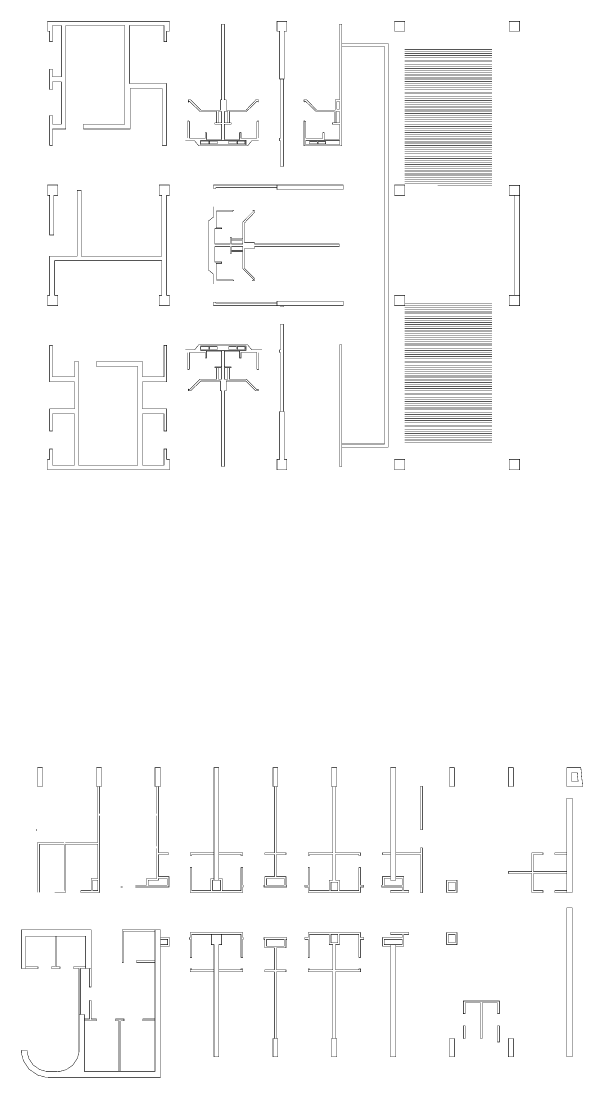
# Model space of a CAD drawing. Extents: x 60 to 167, y 141 to 241.
# Drawn here: x 114.1 to 166.9, y 141.5 to 240.8 of the extents above; entities that cross this region are included whole.
import ezdxf

# ---------------------------------------------------------------- set-up
doc = ezdxf.new("R2010")
doc.units = 0
doc.header["$MEASUREMENT"] = 0
doc.layers.add('C00-00-00-BLACK', color=7, linetype='Continuous')

msp = doc.modelspace()

# ---------------------------------------------------------------- linework, layer by layer
at = {"layer": 'C00-00-00-BLACK', "const_width": 0.0423}
for points in [[(127.79, 229.108), (127.79, 234.907), (124.277, 234.907), (124.277, 240.368), (127.536, 240.368), (127.536, 238.844), (127.79, 238.844), (127.79, 239.819), (128.045, 239.819), (128.045, 240.75), (116.572, 240.75), (116.572, 239.819), (116.783, 239.819), (116.783, 238.844), (117.038, 238.844), (117.038, 240.368), (117.884, 240.368), (117.884, 235.543), (117.038, 235.543), (117.038, 236.262), (116.783, 236.262), (116.783, 234.357), (117.038, 234.357), (117.038, 235.077), (117.884, 235.077), (117.884, 231.097), (117.038, 231.097), (117.038, 231.902), (116.783, 231.902), (116.783, 229.108), (117.038, 229.108), (117.038, 230.633), (118.307, 230.633), (118.307, 240.368), (123.853, 240.368), (123.853, 231.097), (119.958, 231.097), (119.958, 230.633), (124.361, 230.633), (124.361, 234.442), (127.367, 234.442), (127.367, 229.108), (127.79, 229.108)], [(139.094, 240.75), (139.094, 239.819), (138.839, 239.819), (138.839, 235.33), (138.416, 235.33), (138.416, 239.819), (138.162, 239.819), (138.162, 240.75), (139.094, 240.75)], [(144.259, 240.495), (144.259, 229.066), (140.702, 229.066), (140.702, 231.395), (140.786, 231.395), (140.871, 231.309), (140.871, 229.785), (142.48, 229.785), (142.48, 230.294), (142.606, 230.294), (142.606, 229.658), (144.046, 229.658), (144.046, 231.097), (143.368, 231.097), (143.368, 231.225), (144.046, 231.225), (144.046, 232.283), (143.707, 232.283), (143.707, 231.225), (143.538, 231.225), (143.538, 232.283), (141.844, 232.283), (140.829, 233.256), (140.745, 233.172), (140.702, 233.214), (140.702, 233.383), (140.956, 233.383), (141.887, 232.41), (143.623, 232.41), (143.623, 233.383), (144.046, 233.383), (144.046, 240.495), (144.259, 240.495)], [(150.184, 239.819), (150.184, 240.75), (149.211, 240.75), (149.211, 239.819), (150.184, 239.819)], [(160.006, 239.819), (160.006, 240.75), (160.98, 240.75), (160.98, 239.819), (160.006, 239.819)], [(144.259, 238.379), (144.259, 238.675), (148.619, 238.675), (148.619, 200.744), (144.259, 200.744), (144.259, 201.041), (148.28, 201.041), (148.28, 238.379), (144.259, 238.379)], [(138.755, 235.33), (138.755, 227.119), (138.501, 227.119), (138.501, 229.532), (138.416, 229.532), (138.416, 229.785), (138.501, 229.785), (138.501, 235.33), (138.755, 235.33)], [(143.793, 233.214), (143.793, 232.494), (144.046, 232.494), (144.046, 233.214), (143.793, 233.214)], [(135.241, 229.574), (135.241, 229.15), (130.965, 229.15), (130.965, 229.574), (135.241, 229.574)], [(131.007, 229.235), (131.007, 229.489), (131.77, 229.489), (131.77, 229.235), (131.007, 229.235)], [(132.532, 229.235), (132.532, 229.489), (131.812, 229.489), (131.812, 229.235), (132.532, 229.235)], [(133.633, 229.235), (133.633, 229.489), (134.352, 229.489), (134.352, 229.235), (133.633, 229.235)], [(135.157, 229.489), (135.157, 229.235), (134.436, 229.235), (134.436, 229.489), (135.157, 229.489)], [(144.046, 229.574), (144.046, 229.15), (140.871, 229.15), (140.871, 229.574), (144.046, 229.574)], [(141.93, 229.446), (141.93, 229.235), (141.21, 229.235), (141.21, 229.446), (141.93, 229.446)], [(142.735, 229.446), (142.735, 229.235), (142.014, 229.235), (142.014, 229.446), (142.735, 229.446)], [(128.045, 225.382), (128.045, 224.409), (127.79, 224.409), (127.79, 215.011), (128.045, 215.011), (128.045, 214.037), (127.07, 214.037), (127.07, 215.011), (127.325, 215.011), (127.325, 218.27), (117.249, 218.27), (117.249, 215.011), (117.545, 215.011), (117.545, 214.037), (116.572, 214.037), (116.572, 215.011), (116.783, 215.011), (116.783, 218.695), (119.366, 218.695), (119.366, 224.875), (119.747, 224.875), (119.747, 218.695), (127.325, 218.695), (127.325, 224.409), (127.07, 224.409), (127.07, 225.382), (128.045, 225.382)], [(117.545, 224.409), (117.545, 225.382), (116.572, 225.382), (116.572, 224.409), (116.783, 224.409), (116.783, 220.683), (117.165, 220.683), (117.165, 224.409), (117.545, 224.409)], [(138.162, 225.382), (132.193, 225.382), (132.193, 225.045), (132.405, 225.045), (132.405, 225.129), (138.162, 225.129), (138.162, 225.382)], [(144.385, 225.382), (144.385, 224.959), (138.162, 224.959), (138.162, 225.382), (144.385, 225.382)], [(149.211, 224.409), (149.211, 225.382), (150.184, 225.382), (150.184, 224.409), (149.211, 224.409)], [(160.006, 225.341), (160.006, 224.409), (160.98, 224.409), (160.98, 225.341), (160.006, 225.341)], [(160.98, 224.409), (160.98, 215.011), (160.471, 215.011), (160.471, 224.409), (160.98, 224.409)], [(135.876, 223.012), (135.876, 223.012)], [(144.385, 214.461), (144.385, 214.037), (138.162, 214.037), (138.162, 214.461), (144.385, 214.461)], [(149.211, 215.011), (149.211, 214.037), (150.184, 214.037), (150.184, 215.011), (149.211, 215.011)], [(160.006, 215.011), (160.006, 214.037), (160.98, 214.037), (160.98, 215.011), (160.006, 215.011)], [(138.162, 214.037), (132.193, 214.037), (132.193, 214.376), (132.405, 214.376), (132.405, 214.292), (138.162, 214.292), (138.162, 214.037)], [(138.501, 214.037), (138.501, 213.953), (138.755, 213.953), (138.755, 214.037), (138.501, 214.037)], [(138.755, 212.302), (138.755, 204.089), (138.501, 204.089), (138.501, 209.634), (138.416, 209.634), (138.416, 209.889), (138.501, 209.889), (138.501, 212.302), (138.755, 212.302)], [(116.783, 200.575), (117.038, 200.575), (117.038, 199.051), (119.112, 199.051), (119.112, 203.878), (117.038, 203.878), (117.038, 202.268), (116.783, 202.268), (116.783, 204.342), (119.112, 204.342), (119.112, 206.883), (116.783, 206.883), (116.783, 210.312), (117.038, 210.312), (117.038, 207.349), (119.112, 207.349), (119.112, 208.788), (119.493, 208.788), (119.493, 199.051), (125.081, 199.051), (125.081, 208.322), (121.186, 208.322), (121.186, 208.788), (125.505, 208.788), (125.505, 207.349), (127.536, 207.349), (127.536, 210.312), (127.79, 210.312), (127.79, 206.883), (125.505, 206.883), (125.505, 204.342), (127.79, 204.342), (127.79, 202.268), (127.536, 202.268), (127.536, 203.878), (125.505, 203.878), (125.505, 199.051), (127.536, 199.051), (127.536, 200.575), (127.79, 200.575), (127.79, 199.602), (128.045, 199.602), (128.045, 198.628), (116.572, 198.628), (116.572, 199.602), (116.783, 199.602), (116.783, 200.575)], [(130.965, 209.846), (130.965, 210.269), (135.241, 210.269), (135.241, 209.846), (130.965, 209.846)], [(131.007, 210.185), (131.007, 209.93), (131.77, 209.93), (131.77, 210.185), (131.007, 210.185)], [(131.812, 209.93), (131.812, 210.185), (132.532, 210.185), (132.532, 209.93), (131.812, 209.93)], [(133.633, 209.93), (133.633, 210.185), (134.352, 210.185), (134.352, 209.93), (133.633, 209.93)], [(134.436, 209.93), (134.436, 210.185), (135.157, 210.185), (135.157, 209.93), (134.436, 209.93)], [(144.259, 198.924), (144.259, 210.355), (144.046, 210.355), (144.046, 198.924), (144.259, 198.924)], [(138.839, 204.089), (138.839, 199.602), (139.094, 199.602), (139.094, 198.628), (138.162, 198.628), (138.162, 199.602), (138.416, 199.602), (138.416, 204.089), (138.839, 204.089)], [(149.211, 199.602), (149.211, 198.628), (150.184, 198.628), (150.184, 199.602), (149.211, 199.602)], [(160.006, 199.602), (160.006, 198.628), (160.98, 198.628), (160.98, 199.602), (160.006, 199.602)], [(116.107, 170.645), (116.107, 168.868), (115.641, 168.868), (115.641, 170.645), (116.107, 170.645)], [(121.652, 170.645), (121.652, 168.868), (121.186, 168.868), (121.186, 170.645), (121.652, 170.645)], [(127.197, 170.645), (127.197, 168.868), (126.69, 168.868), (126.69, 170.645), (127.197, 170.645)], [(132.235, 170.645), (132.235, 160.062), (132.701, 160.062), (132.701, 170.645), (132.235, 170.645)], [(138.246, 168.868), (138.246, 170.645), (137.781, 170.645), (137.781, 168.868), (138.246, 168.868)], [(143.793, 168.868), (143.793, 170.645), (143.284, 170.645), (143.284, 168.868), (143.793, 168.868)], [(148.83, 170.645), (148.83, 160.062), (149.338, 160.062), (149.338, 170.645), (148.83, 170.645)], [(154.842, 170.645), (154.842, 168.868), (154.376, 168.868), (154.376, 170.645), (154.842, 170.645)], [(160.387, 170.645), (160.387, 168.868), (159.921, 168.868), (159.921, 170.645), (160.387, 170.645)], [(166.737, 170.645), (166.907, 168.868), (165.425, 168.868), (165.425, 170.645), (166.737, 170.645)], [(166.398, 170.179), (166.484, 169.333), (165.89, 169.333), (165.89, 170.179), (166.398, 170.179)], [(138.12, 168.868), (138.12, 162.644), (139.008, 162.644), (139.008, 162.475), (138.12, 162.475), (138.12, 160.401), (139.008, 160.401), (139.008, 159.596), (139.094, 159.596), (139.094, 159.428), (136.934, 159.428), (136.934, 159.596), (137.018, 159.596), (137.018, 160.401), (137.909, 160.401), (137.909, 162.475), (137.018, 162.475), (137.018, 162.644), (137.909, 162.644), (137.909, 168.868), (138.12, 168.868)], [(143.665, 168.868), (143.665, 162.644), (146.036, 162.644), (146.036, 162.391), (145.867, 162.391), (145.867, 162.475), (143.665, 162.475), (143.665, 160.062), (144.046, 160.062), (144.046, 159.089), (145.867, 159.089), (145.867, 161.247), (146.036, 161.247), (146.036, 159.596), (146.333, 159.596), (146.333, 159.428), (146.036, 159.428), (146.036, 158.919), (141.084, 158.919), (141.084, 159.428), (140.786, 159.428), (140.786, 159.596), (141.084, 159.596), (141.084, 161.247), (141.21, 161.247), (141.21, 159.089), (143.072, 159.089), (143.072, 160.062), (143.411, 160.062), (143.411, 162.475), (141.21, 162.475), (141.21, 162.391), (141.084, 162.391), (141.084, 162.644), (143.411, 162.644), (143.411, 168.868), (143.665, 168.868)], [(151.667, 168.91), (151.667, 164.804), (151.835, 164.804), (151.835, 168.91), (151.667, 168.91)], [(165.425, 158.919), (165.425, 167.767), (165.932, 167.767), (165.932, 158.919), (165.425, 158.919)], [(149.338, 162.644), (151.667, 162.644), (151.667, 163.11), (151.835, 163.11), (151.835, 158.877), (151.667, 158.877), (151.667, 162.475), (149.338, 162.475), (149.338, 162.644)], [(132.235, 162.644), (129.992, 162.644), (129.992, 162.391), (130.161, 162.391), (130.161, 162.475), (132.235, 162.475), (132.235, 162.644)], [(132.701, 162.644), (134.945, 162.644), (134.945, 162.391), (134.775, 162.391), (134.775, 162.475), (132.701, 162.475), (132.701, 162.644)], [(148.068, 162.475), (148.068, 162.644), (148.83, 162.644), (148.83, 162.475), (148.068, 162.475)], [(165.425, 160.867), (165.425, 160.697), (162.292, 160.697), (162.292, 159.089), (163.181, 159.089), (163.181, 158.919), (162.122, 158.919), (162.122, 160.697), (159.921, 160.697), (159.921, 160.867), (162.122, 160.867), (162.122, 162.644), (163.181, 162.644), (163.181, 162.475), (162.292, 162.475), (162.292, 160.867), (165.425, 160.867)], [(165.425, 162.644), (165.425, 162.475), (164.282, 162.475), (164.282, 162.644), (165.425, 162.644)], [(134.945, 161.247), (134.945, 159.596), (134.987, 159.596), (134.987, 159.428), (134.945, 159.428), (134.945, 158.919), (129.992, 158.919), (129.992, 161.247), (130.161, 161.247), (130.161, 159.089), (131.939, 159.089), (131.939, 160.231), (132.235, 160.231), (132.235, 160.062), (132.108, 160.062), (132.108, 159.089), (132.828, 159.089), (132.828, 160.062), (132.701, 160.062), (132.701, 160.231), (132.997, 160.231), (132.997, 159.089), (134.775, 159.089), (134.775, 161.247), (134.945, 161.247)], [(120.847, 160.062), (120.847, 159.089), (121.313, 159.089), (121.313, 160.062), (120.847, 160.062)], [(127.832, 160.231), (127.832, 159.596), (126.055, 159.596), (126.055, 160.062), (127.028, 160.062), (127.028, 160.231), (127.832, 160.231)], [(138.839, 160.231), (138.839, 159.596), (137.188, 159.596), (137.188, 160.231), (138.839, 160.231)], [(143.877, 159.892), (143.877, 159.089), (143.242, 159.089), (143.242, 159.892), (143.877, 159.892)], [(149.338, 160.401), (150.1, 160.401), (150.1, 159.089), (150.566, 159.089), (150.566, 158.919), (148.83, 158.919), (148.83, 159.089), (149.931, 159.089), (149.931, 159.428), (147.983, 159.428), (147.983, 159.596), (148.068, 159.596), (148.068, 160.401), (148.83, 160.401), (148.83, 160.231), (148.237, 160.231), (148.237, 159.596), (149.931, 159.596), (149.931, 160.231), (149.338, 160.231), (149.338, 160.401)], [(155.096, 160.062), (155.096, 158.919), (154.121, 158.919), (154.121, 160.062), (155.096, 160.062)], [(154.926, 159.892), (154.926, 159.089), (154.291, 159.089), (154.291, 159.892), (154.926, 159.892)], [(165.425, 159.089), (165.425, 158.919), (164.282, 158.919), (164.282, 159.089), (165.425, 159.089)], [(165.932, 143.468), (165.932, 157.479), (165.425, 157.479), (165.425, 143.468), (165.932, 143.468)], [(120.678, 151.765), (120.678, 155.406), (114.117, 155.406), (114.117, 151.765), (114.54, 151.765), (114.54, 154.813), (120.171, 154.813), (120.171, 151.765), (120.678, 151.765)], [(126.69, 155.406), (126.69, 155.279), (123.726, 155.279), (123.726, 152.357), (123.599, 152.357), (123.599, 155.406), (126.69, 155.406)], [(134.775, 152.823), (134.945, 152.823), (134.945, 154.517), (134.987, 154.517), (134.987, 154.686), (134.945, 154.686), (134.945, 155.152), (129.992, 155.152), (129.992, 154.686), (129.949, 154.686), (129.949, 154.517), (129.992, 154.517), (129.992, 152.823), (130.161, 152.823), (130.161, 154.982), (134.775, 154.982), (134.775, 152.823)], [(132.701, 143.468), (132.701, 154.008), (132.955, 154.008), (132.955, 154.982), (131.982, 154.982), (131.982, 154.008), (132.235, 154.008), (132.235, 143.468), (132.701, 143.468)], [(143.665, 145.204), (143.665, 151.468), (146.036, 151.468), (146.036, 151.722), (145.867, 151.722), (145.867, 151.638), (143.665, 151.638), (143.665, 154.008), (144.046, 154.008), (144.046, 154.982), (145.867, 154.982), (145.867, 152.823), (146.036, 152.823), (146.036, 154.517), (146.333, 154.517), (146.333, 154.686), (146.036, 154.686), (146.036, 155.152), (141.084, 155.152), (141.084, 154.686), (140.786, 154.686), (140.786, 154.517), (141.084, 154.517), (141.084, 152.823), (141.21, 152.823), (141.21, 154.982), (143.072, 154.982), (143.072, 154.008), (143.411, 154.008), (143.411, 151.638), (141.21, 151.638), (141.21, 151.722), (141.084, 151.722), (141.084, 151.468), (143.411, 151.468), (143.411, 145.204), (143.665, 145.204)], [(143.877, 154.982), (143.877, 154.178), (143.242, 154.178), (143.242, 154.982), (143.877, 154.982)], [(148.83, 155.152), (150.566, 155.152), (150.566, 154.982), (150.1, 154.982), (150.1, 153.881), (149.338, 153.881), (149.338, 154.008), (149.931, 154.008), (149.931, 154.517), (148.237, 154.517), (148.237, 154.008), (148.83, 154.008), (148.83, 153.881), (148.068, 153.881), (148.068, 154.686), (149.931, 154.686), (149.931, 154.982), (148.83, 154.982), (148.83, 155.152)], [(155.096, 155.152), (155.096, 154.008), (154.121, 154.008), (154.121, 155.152), (155.096, 155.152)], [(154.926, 154.982), (154.926, 154.178), (154.291, 154.178), (154.291, 154.982), (154.926, 154.982)], [(117.419, 154.813), (117.419, 151.934), (117.758, 151.934), (117.758, 151.765), (116.953, 151.765), (116.953, 151.934), (117.292, 151.934), (117.292, 154.813), (117.419, 154.813)], [(127.197, 154.686), (128.045, 154.686), (128.045, 153.881), (127.197, 153.881), (127.197, 154.008), (127.875, 154.008), (127.875, 154.517), (127.197, 154.517), (127.197, 154.686)], [(138.12, 145.204), (138.12, 151.468), (139.008, 151.468), (139.008, 151.638), (138.12, 151.638), (138.12, 153.712), (139.008, 153.712), (139.008, 154.517), (139.094, 154.517), (139.094, 154.686), (136.934, 154.686), (136.934, 154.517), (137.018, 154.517), (137.018, 153.712), (137.909, 153.712), (137.909, 151.638), (137.018, 151.638), (137.018, 151.468), (137.909, 151.468), (137.909, 145.204), (138.12, 145.204)], [(137.188, 154.517), (137.188, 153.881), (138.839, 153.881), (138.839, 154.517), (137.188, 154.517)], [(149.338, 154.008), (149.338, 143.468), (148.83, 143.468), (148.83, 154.008), (149.338, 154.008)], [(114.54, 151.934), (114.54, 151.765), (115.684, 151.765), (115.684, 151.934), (114.54, 151.934)], [(120.171, 151.934), (119.027, 151.934), (119.027, 151.765), (119.535, 151.765), (119.535, 147.447), (119.662, 147.447), (119.662, 151.765), (120.171, 151.765), (120.171, 151.934)], [(124.954, 152.527), (124.954, 152.357), (126.69, 152.357), (126.69, 152.527), (124.954, 152.527)], [(120.678, 150.03), (120.678, 151.765), (120.51, 151.765), (120.51, 150.03), (120.678, 150.03)], [(132.235, 151.638), (130.161, 151.638), (130.161, 151.722), (129.992, 151.722), (129.992, 151.468), (132.235, 151.468), (132.235, 151.638)], [(134.775, 151.722), (134.945, 151.722), (134.945, 151.468), (132.701, 151.468), (132.701, 151.638), (134.775, 151.638), (134.775, 151.722)], [(120.678, 148.759), (120.678, 147.024), (121.186, 147.024), (121.186, 146.855), (120.044, 146.855), (120.044, 147.024), (120.51, 147.024), (120.51, 148.759), (120.678, 148.759)], [(157.466, 145.204), (157.466, 148.547), (158.906, 148.547), (158.906, 147.531), (159.075, 147.531), (159.075, 148.717), (155.688, 148.717), (155.688, 147.531), (155.858, 147.531), (155.858, 148.547), (157.296, 148.547), (157.296, 145.204), (157.466, 145.204)], [(123.769, 147.024), (123.769, 146.855), (123.472, 146.855), (123.472, 142.113), (123.303, 142.113), (123.303, 146.855), (122.964, 146.855), (122.964, 147.024), (123.769, 147.024)], [(125.546, 147.024), (125.546, 146.855), (126.69, 146.855), (126.69, 147.024), (125.546, 147.024)], [(155.688, 146.389), (155.688, 145.204), (155.858, 145.204), (155.858, 146.389), (155.688, 146.389)], [(158.906, 146.389), (158.906, 144.865), (159.075, 144.865), (159.075, 146.389), (158.906, 146.389)], [(137.781, 143.468), (137.781, 145.204), (138.246, 145.204), (138.246, 143.468), (137.781, 143.468)], [(143.284, 143.468), (143.284, 145.204), (143.793, 145.204), (143.793, 143.468), (143.284, 143.468)], [(154.376, 143.468), (154.376, 145.204), (154.842, 145.204), (154.842, 143.468), (154.376, 143.468)], [(159.921, 143.468), (159.921, 145.204), (160.387, 145.204), (160.387, 143.468), (159.921, 143.468)]]:
    msp.add_lwpolyline(points, close=True, dxfattribs=at)
for points in [[(129.78, 229.785), (129.78, 231.395), (129.865, 231.395), (129.949, 231.309), (129.949, 229.785), (131.431, 229.785), (131.431, 230.294), (131.516, 230.294), (131.516, 229.658), (132.955, 229.658), (132.955, 231.097), (132.319, 231.097), (132.319, 231.225), (132.955, 231.225), (132.955, 232.283), (132.658, 232.283), (132.658, 231.225), (132.489, 231.225), (132.489, 232.283), (130.923, 232.283), (129.906, 233.256), (129.822, 233.172), (129.822, 233.214), (129.822, 233.383), (130.035, 233.383), (131.007, 232.41), (132.828, 232.41), (132.828, 233.383), (132.955, 233.383), (132.955, 240.495), (133.21, 240.495), (133.21, 233.383), (133.378, 233.383), (133.378, 232.41), (135.241, 232.41), (136.172, 233.383), (136.426, 233.383), (136.426, 233.214), (136.385, 233.172), (136.299, 233.256), (135.283, 232.283), (133.675, 232.283), (133.675, 231.225), (133.547, 231.225), (133.547, 232.283), (133.21, 232.283), (133.21, 231.225), (133.843, 231.225), (133.843, 231.097), (133.21, 231.097), (133.21, 229.658), (134.648, 229.658), (134.648, 230.294), (134.775, 230.294), (134.775, 229.785), (136.256, 229.785), (136.256, 231.309), (136.342, 231.395), (136.426, 231.395), (136.426, 229.785)], [(150.184, 238.125), (158.397, 238.125)], [(150.184, 237.913), (158.397, 237.913)], [(150.184, 237.745), (158.397, 237.745)], [(150.184, 237.532), (158.397, 237.532)], [(150.184, 237.32), (158.397, 237.32)], [(150.184, 237.109), (158.397, 237.109)], [(150.184, 236.94), (158.397, 236.94)], [(150.184, 236.728), (158.397, 236.728)], [(150.184, 236.517), (158.397, 236.517)], [(150.184, 236.305), (158.397, 236.305)], [(150.184, 236.135), (158.397, 236.135)], [(150.184, 235.924), (158.397, 235.924)], [(150.184, 235.712), (158.397, 235.712)], [(150.184, 235.5), (158.397, 235.5)], [(150.184, 235.33), (158.397, 235.33)], [(150.184, 235.119), (158.397, 235.119)], [(150.184, 234.907), (158.397, 234.907)], [(150.184, 234.696), (158.397, 234.696)], [(150.184, 234.527), (158.397, 234.527)], [(150.184, 234.315), (158.397, 234.315)], [(150.184, 234.104), (158.397, 234.104)], [(150.184, 233.934), (158.397, 233.934)], [(150.184, 233.722), (158.397, 233.722)], [(150.184, 233.511), (158.397, 233.511)], [(150.184, 233.299), (158.397, 233.299)], [(150.184, 233.13), (158.397, 233.13)], [(150.184, 232.917), (158.397, 232.917)], [(150.184, 232.707), (158.397, 232.707)], [(150.184, 232.494), (158.397, 232.494)], [(150.184, 232.325), (158.397, 232.325)], [(150.184, 232.114), (158.397, 232.114)], [(150.184, 231.902), (158.397, 231.902)], [(150.184, 231.691), (158.397, 231.691)], [(150.184, 231.521), (158.397, 231.521)], [(150.184, 231.309), (158.397, 231.309)], [(150.184, 231.097), (158.397, 231.097)], [(150.184, 230.886), (158.397, 230.886)], [(150.184, 230.717), (158.397, 230.717)], [(150.184, 230.504), (158.397, 230.504)], [(150.184, 230.294), (158.397, 230.294)], [(136.426, 229.532), (135.792, 229.532), (135.41, 229.066), (130.797, 229.066), (130.415, 229.532), (129.526, 229.532)], [(150.184, 230.124), (158.397, 230.124)], [(150.184, 229.912), (158.397, 229.912)], [(150.184, 229.701), (158.397, 229.701)], [(150.184, 229.489), (158.397, 229.489)], [(150.184, 229.319), (158.397, 229.319)], [(150.184, 229.108), (158.397, 229.108)], [(150.184, 228.896), (158.397, 228.896)], [(150.184, 228.684), (158.397, 228.684)], [(150.184, 228.516), (158.397, 228.516)], [(150.184, 228.304), (158.397, 228.304)], [(150.184, 228.092), (158.397, 228.092)], [(150.184, 227.881), (158.397, 227.881)], [(150.184, 227.711), (158.397, 227.711)], [(150.184, 227.499), (158.397, 227.499)], [(150.184, 227.288), (158.397, 227.288)], [(150.184, 227.076), (158.397, 227.076)], [(150.184, 226.906), (158.397, 226.906)], [(150.184, 226.696), (158.397, 226.696)], [(150.184, 226.483), (158.397, 226.483)], [(150.184, 226.314), (158.397, 226.314)], [(150.184, 226.103), (158.397, 226.103)], [(150.184, 225.891), (158.397, 225.891)], [(150.184, 225.679), (158.397, 225.679)], [(150.184, 225.509), (158.397, 225.509)], [(153.275, 225.298), (158.397, 225.298)], [(132.193, 216.069), (132.193, 217.001), (131.727, 217.381), (131.727, 221.996), (132.193, 222.377), (132.193, 223.351)], [(132.447, 223.012), (134.056, 223.012), (134.056, 222.969), (133.972, 222.885), (132.447, 222.885), (132.447, 221.361), (132.955, 221.361), (132.955, 221.276), (132.319, 221.276), (132.319, 219.837), (133.759, 219.837), (133.759, 220.472), (133.886, 220.472), (133.886, 219.837), (134.945, 219.837), (134.945, 220.133), (133.886, 220.133), (133.886, 220.303), (134.945, 220.303), (134.945, 221.911), (135.96, 222.928), (135.876, 223.012)], [(135.876, 223.012), (136.046, 223.012), (136.046, 222.8), (135.114, 221.827), (135.114, 219.964), (136.046, 219.964), (136.046, 219.837), (144.004, 219.837), (144.004, 219.583), (136.046, 219.583), (136.046, 219.414), (135.114, 219.414), (135.114, 217.551), (136.046, 216.619), (136.046, 216.366), (135.876, 216.366), (135.876, 216.408), (135.96, 216.493), (134.945, 217.508), (134.945, 219.118), (133.886, 219.118), (133.886, 219.244), (134.945, 219.244), (134.945, 219.583), (133.886, 219.583), (133.886, 218.948), (133.759, 218.948), (133.759, 219.583), (132.319, 219.583), (132.319, 218.143), (132.955, 218.143), (132.955, 218.017), (132.447, 218.017), (132.447, 216.535), (133.972, 216.535), (134.056, 216.45), (134.056, 216.366), (132.447, 216.366)], [(150.184, 214.249), (158.397, 214.249)], [(150.184, 214.08), (158.397, 214.08)], [(150.184, 213.867), (158.397, 213.867)], [(150.184, 213.657), (158.397, 213.657)], [(150.184, 213.444), (158.397, 213.444)], [(150.184, 213.275), (158.397, 213.275)], [(150.184, 213.064), (158.397, 213.064)], [(150.184, 212.852), (158.397, 212.852)], [(150.184, 212.641), (158.397, 212.641)], [(150.184, 212.471), (158.397, 212.471)], [(150.184, 212.259), (158.397, 212.259)], [(150.184, 212.047), (158.397, 212.047)], [(150.184, 211.879), (158.397, 211.879)], [(150.184, 211.667), (158.397, 211.667)], [(150.184, 211.454), (158.397, 211.454)], [(150.184, 211.244), (158.397, 211.244)], [(150.184, 211.074), (158.397, 211.074)], [(150.184, 210.862), (158.397, 210.862)], [(150.184, 210.651), (158.397, 210.651)], [(150.184, 210.439), (158.397, 210.439)], [(136.765, 209.889), (135.792, 209.889), (135.41, 210.355), (130.797, 210.355), (130.415, 209.889), (129.526, 209.889)], [(129.78, 209.634), (129.78, 208.026), (129.865, 208.026), (129.949, 208.111), (129.949, 209.634), (131.431, 209.634), (131.431, 209.127), (131.516, 209.127), (131.516, 209.762), (132.955, 209.762), (132.955, 208.279), (132.319, 208.279), (132.319, 208.195), (132.955, 208.195), (132.955, 207.137), (132.658, 207.137), (132.658, 208.195), (132.489, 208.195), (132.489, 207.137), (130.923, 207.137), (129.906, 206.121), (129.822, 206.206), (129.822, 206.036), (130.035, 206.036), (131.007, 206.968), (132.828, 206.968), (132.828, 206.036), (132.955, 206.036), (132.955, 198.924), (133.21, 198.924), (133.21, 206.036), (133.378, 206.036), (133.378, 206.968), (135.241, 206.968), (136.172, 206.036), (136.426, 206.036), (136.426, 206.206), (136.385, 206.206), (136.299, 206.121), (135.283, 207.137), (133.675, 207.137), (133.675, 208.195), (133.547, 208.195), (133.547, 207.137), (133.21, 207.137), (133.21, 208.195), (133.843, 208.195), (133.843, 208.279), (133.21, 208.279), (133.21, 209.762), (134.648, 209.762), (134.648, 209.127), (134.775, 209.127), (134.775, 209.634), (136.256, 209.634), (136.256, 208.111), (136.342, 208.026), (136.426, 208.026), (136.426, 209.634)], [(150.184, 210.269), (158.397, 210.269)], [(150.184, 210.058), (158.397, 210.058)], [(150.184, 209.846), (158.397, 209.846)], [(150.184, 209.634), (158.397, 209.634)], [(150.184, 209.466), (158.397, 209.466)], [(150.184, 209.254), (158.397, 209.254)], [(150.184, 209.042), (158.397, 209.042)], [(150.184, 208.831), (158.397, 208.831)], [(150.184, 208.661), (158.397, 208.661)], [(150.184, 208.449), (158.397, 208.449)], [(150.184, 208.238), (158.397, 208.238)], [(150.184, 208.069), (158.397, 208.069)], [(150.184, 207.856), (158.397, 207.856)], [(150.184, 207.646), (158.397, 207.646)], [(150.184, 207.433), (158.397, 207.433)], [(150.184, 207.264), (158.397, 207.264)], [(150.184, 207.053), (158.397, 207.053)], [(150.184, 206.841), (158.397, 206.841)], [(150.184, 206.629), (158.397, 206.629)], [(150.184, 206.459), (158.397, 206.459)], [(150.184, 206.248), (158.397, 206.248)], [(150.184, 206.036), (158.397, 206.036)], [(150.184, 205.825), (158.397, 205.825)], [(150.184, 205.656), (158.397, 205.656)], [(150.184, 205.443), (158.397, 205.443)], [(150.184, 205.233), (158.397, 205.233)], [(150.184, 205.02), (158.397, 205.02)], [(150.184, 204.851), (158.397, 204.851)], [(150.184, 204.639), (158.397, 204.639)], [(150.184, 204.428), (158.397, 204.428)], [(150.184, 204.258), (158.397, 204.258)], [(150.184, 204.046), (158.397, 204.046)], [(150.184, 203.835), (158.397, 203.835)], [(150.184, 203.623), (158.397, 203.623)], [(150.184, 203.454), (158.397, 203.454)], [(150.184, 203.243), (158.397, 203.243)], [(150.184, 203.031), (158.397, 203.031)], [(150.184, 202.82), (158.397, 202.82)], [(150.184, 202.65), (158.397, 202.65)], [(150.184, 202.438), (158.397, 202.438)], [(150.184, 202.226), (158.397, 202.226)], [(150.184, 202.015), (158.397, 202.015)], [(150.184, 201.845), (158.397, 201.845)], [(150.184, 201.633), (158.397, 201.633)], [(150.184, 201.422), (158.397, 201.422)], [(150.184, 201.21), (158.397, 201.21)], [(121.313, 163.619), (121.313, 168.868), (121.482, 168.868)], [(121.482, 168.868), (121.482, 166.328)], [(127.028, 168.868), (127.028, 162.644), (127.959, 162.644), (127.959, 162.475), (127.028, 162.475), (127.028, 160.401), (128.002, 160.401), (128.002, 159.428), (124.827, 159.428)], [(126.86, 166.328), (126.86, 168.868), (127.028, 168.868)], [(121.482, 166.116), (121.482, 158.919), (119.705, 158.919), (119.705, 159.089), (120.678, 159.089), (120.678, 160.231), (121.313, 160.231)], [(126.86, 163.237), (126.86, 166.116)], [(115.556, 164.72), (115.556, 164.846)], [(115.641, 163.619), (118.138, 163.619)], [(115.641, 158.919), (115.641, 163.619)], [(118.138, 163.449), (115.81, 163.449)], [(115.81, 163.449), (115.81, 158.919)], [(118.265, 163.449), (118.265, 158.919), (117.249, 158.919)], [(118.138, 159.089), (118.138, 163.449)], [(118.265, 163.619), (121.313, 163.619)], [(121.313, 163.449), (118.265, 163.449)], [(121.313, 160.231), (121.313, 163.449)], [(124.827, 159.596), (125.885, 159.596), (125.885, 160.231), (126.86, 160.231), (126.86, 163.067)], [(123.642, 159.428), (123.472, 159.428)], [(119.535, 144.06), (119.535, 147.447), (120.044, 147.447), (120.044, 142.113), (126.69, 142.113), (126.69, 155.406), (127.197, 155.406), (127.197, 141.52)], [(114.117, 144.082), (114.117, 143.838), (114.315, 143.103), (114.855, 142.302), (115.656, 141.762), (116.392, 141.563), (116.636, 141.563)], [(114.117, 144.06), (114.667, 144.06)], [(114.667, 144.082), (114.667, 143.891), (114.822, 143.316), (115.244, 142.69), (115.87, 142.269), (116.444, 142.113), (116.636, 142.113)], [(117.567, 142.113), (117.759, 142.113), (118.334, 142.269), (118.959, 142.69), (119.381, 143.316), (119.535, 143.891), (119.535, 144.082)], [(116.614, 142.113), (117.545, 142.113)], [(127.197, 141.52), (116.614, 141.52)]]:
    msp.add_lwpolyline(points, dxfattribs=at)

doc.saveas('drawing.dxf')
